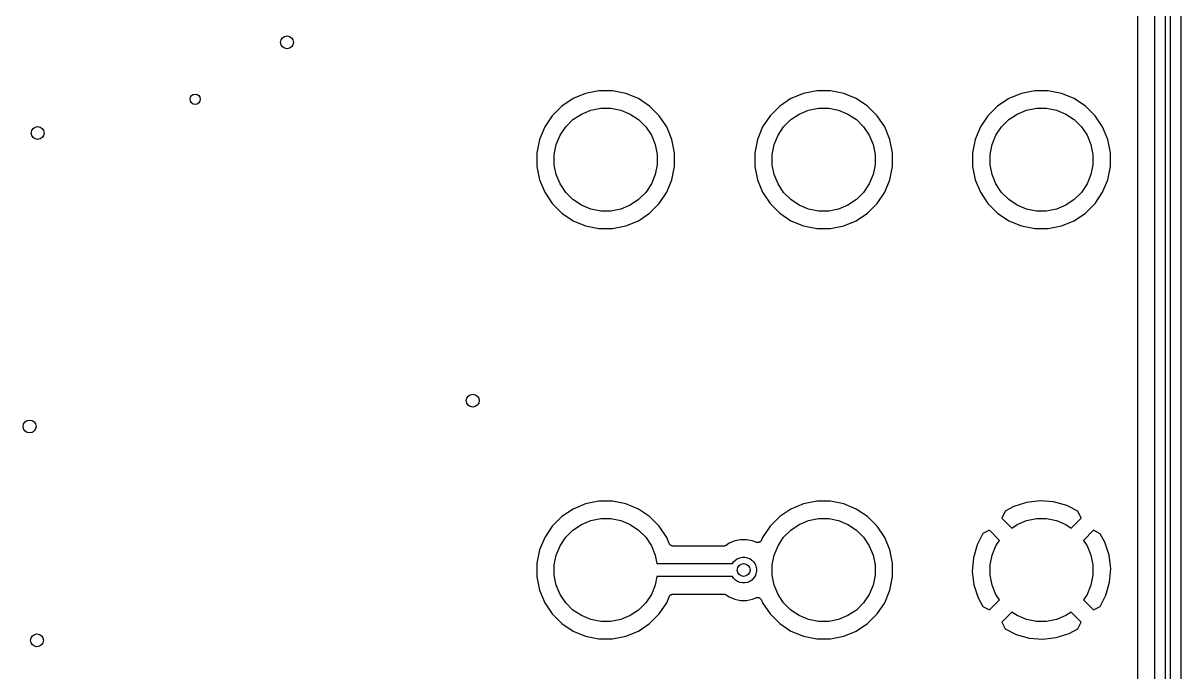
# Model space of a CAD drawing. Extents: x -66 to 211, y -177 to 13.
# Drawn here: x 121.48 to 155.22, y -87.55 to -68.64 of the extents above; entities that cross this region are included whole.
import ezdxf

# ---------------------------------------------------------------- set-up
doc = ezdxf.new("R2010")
doc.units = 0
doc.layers.add('BLACK', color=7, linetype='CONTINUOUS')

msp = doc.modelspace()

# ---------------------------------------------------------------- linework, layer by layer
at = {"layer": 'BLACK', "linetype": 'CONTINUOUS'}
for p, q in [((154.912, -117.046), (154.912, -53.205)), ((155.217, -53.1494), (155.217, -117.101)), ((154.762, -53.9645), (154.762, -97.3503)), ((153.949, -54.2832), (153.949, -97.0316)), ((154.457, -97.2946), (154.457, -54.0202)), ((137.504, -70.8385), (137.175, -71.0583)), ((137.87, -70.6872), (137.504, -70.8385)), ((138.258, -70.61), (137.87, -70.6872)), ((138.653, -70.61), (138.258, -70.61)), ((139.041, -70.6872), (138.653, -70.61)), ((139.407, -70.8385), (139.041, -70.6872)), ((139.735, -71.0583), (139.407, -70.8385)), ((143.854, -70.8385), (143.525, -71.0583)), ((144.22, -70.6872), (143.854, -70.8385)), ((144.608, -70.61), (144.22, -70.6872)), ((145.003, -70.61), (144.608, -70.61)), ((145.391, -70.6872), (145.003, -70.61)), ((145.757, -70.8385), (145.391, -70.6872)), ((146.085, -71.0583), (145.757, -70.8385)), ((150.204, -70.8385), (149.875, -71.0583)), ((150.57, -70.6872), (150.204, -70.8385)), ((150.958, -70.61), (150.57, -70.6872)), ((151.353, -70.61), (150.958, -70.61)), ((151.741, -70.6872), (151.353, -70.61)), ((152.107, -70.8385), (151.741, -70.6872)), ((152.435, -71.0583), (152.107, -70.8385)), ((137.175, -71.0583), (136.896, -71.338)), ((137.745, -71.2887), (138.018, -71.1756)), ((138.018, -71.1756), (138.308, -71.118)), ((138.308, -71.118), (138.603, -71.118)), ((138.603, -71.118), (138.893, -71.1756)), ((138.893, -71.1756), (139.166, -71.2887)), ((140.015, -71.338), (139.735, -71.0583)), ((143.525, -71.0583), (143.246, -71.338)), ((144.095, -71.2887), (144.368, -71.1756)), ((144.368, -71.1756), (144.658, -71.118)), ((144.658, -71.118), (144.953, -71.118)), ((144.953, -71.118), (145.243, -71.1756)), ((145.243, -71.1756), (145.516, -71.2887)), ((146.365, -71.338), (146.085, -71.0583)), ((149.875, -71.0583), (149.596, -71.338)), ((150.445, -71.2887), (150.718, -71.1756)), ((150.718, -71.1756), (151.008, -71.118)), ((151.008, -71.118), (151.303, -71.118)), ((151.303, -71.118), (151.593, -71.1756)), ((151.593, -71.1756), (151.866, -71.2887)), ((152.715, -71.338), (152.435, -71.0583)), ((136.896, -71.338), (136.676, -71.6669)), ((137.29, -71.6618), (137.499, -71.4529)), ((137.499, -71.4529), (137.745, -71.2887)), ((139.166, -71.2887), (139.412, -71.4529)), ((139.412, -71.4529), (139.621, -71.6618)), ((140.235, -71.6669), (140.015, -71.338)), ((143.246, -71.338), (143.026, -71.6669)), ((143.64, -71.6618), (143.849, -71.4529)), ((143.849, -71.4529), (144.095, -71.2887)), ((145.516, -71.2887), (145.762, -71.4529)), ((145.762, -71.4529), (145.971, -71.6618)), ((146.585, -71.6669), (146.365, -71.338)), ((149.596, -71.338), (149.376, -71.6669)), ((149.99, -71.6618), (150.199, -71.4529)), ((150.199, -71.4529), (150.445, -71.2887)), ((151.866, -71.2887), (152.112, -71.4529)), ((152.112, -71.4529), (152.321, -71.6618)), ((152.935, -71.6669), (152.715, -71.338)), ((136.676, -71.6669), (136.525, -72.0323)), ((137.126, -71.9075), (137.29, -71.6618)), ((139.621, -71.6618), (139.785, -71.9075)), ((140.386, -72.0323), (140.235, -71.6669)), ((143.026, -71.6669), (142.875, -72.0323)), ((143.476, -71.9075), (143.64, -71.6618)), ((145.971, -71.6618), (146.135, -71.9075)), ((146.736, -72.0323), (146.585, -71.6669)), ((149.376, -71.6669), (149.225, -72.0323)), ((149.826, -71.9075), (149.99, -71.6618)), ((152.321, -71.6618), (152.485, -71.9075)), ((153.086, -72.0323), (152.935, -71.6669)), ((136.525, -72.0323), (136.447, -72.4202)), ((136.955, -72.4703), (137.013, -72.1805)), ((137.013, -72.1805), (137.126, -71.9075)), ((139.785, -71.9075), (139.898, -72.1805)), ((139.898, -72.1805), (139.955, -72.4703)), ((140.463, -72.4202), (140.386, -72.0323)), ((142.875, -72.0323), (142.797, -72.4202)), ((143.305, -72.4703), (143.363, -72.1805)), ((143.363, -72.1805), (143.476, -71.9075)), ((146.135, -71.9075), (146.248, -72.1805)), ((146.248, -72.1805), (146.305, -72.4703)), ((146.813, -72.4202), (146.736, -72.0323)), ((149.225, -72.0323), (149.147, -72.4202)), ((149.655, -72.4703), (149.713, -72.1805)), ((149.713, -72.1805), (149.826, -71.9075)), ((152.485, -71.9075), (152.598, -72.1805)), ((152.598, -72.1805), (152.655, -72.4703)), ((153.163, -72.4202), (153.086, -72.0323)), ((136.447, -72.4202), (136.447, -72.8158)), ((136.955, -72.7657), (136.955, -72.4703)), ((139.955, -72.4703), (139.955, -72.7657)), ((140.463, -72.8158), (140.463, -72.4202)), ((142.797, -72.4202), (142.797, -72.8158)), ((143.305, -72.7657), (143.305, -72.4703)), ((146.305, -72.4703), (146.305, -72.7657)), ((146.813, -72.8158), (146.813, -72.4202)), ((149.147, -72.4202), (149.147, -72.8158)), ((149.655, -72.7657), (149.655, -72.4703)), ((152.655, -72.4703), (152.655, -72.7657)), ((153.163, -72.8158), (153.163, -72.4202)), ((136.447, -72.8158), (136.525, -73.2037)), ((137.013, -73.0555), (136.955, -72.7657)), ((139.955, -72.7657), (139.898, -73.0555)), ((140.386, -73.2037), (140.463, -72.8158)), ((142.797, -72.8158), (142.875, -73.2037)), ((143.363, -73.0555), (143.305, -72.7657)), ((146.305, -72.7657), (146.248, -73.0555)), ((146.736, -73.2037), (146.813, -72.8158)), ((149.147, -72.8158), (149.225, -73.2037)), ((149.713, -73.0555), (149.655, -72.7657)), ((152.655, -72.7657), (152.598, -73.0555)), ((153.086, -73.2037), (153.163, -72.8158)), ((136.525, -73.2037), (136.676, -73.5691)), ((137.126, -73.3285), (137.013, -73.0555)), ((139.898, -73.0555), (139.785, -73.3285)), ((140.235, -73.5691), (140.386, -73.2037)), ((142.875, -73.2037), (143.026, -73.5691)), ((143.476, -73.3285), (143.363, -73.0555)), ((146.248, -73.0555), (146.135, -73.3285)), ((146.585, -73.5691), (146.736, -73.2037)), ((149.225, -73.2037), (149.376, -73.5691)), ((149.826, -73.3285), (149.713, -73.0555)), ((152.598, -73.0555), (152.485, -73.3285)), ((152.935, -73.5691), (153.086, -73.2037)), ((137.29, -73.5742), (137.126, -73.3285)), ((139.785, -73.3285), (139.621, -73.5742)), ((143.64, -73.5742), (143.476, -73.3285)), ((146.135, -73.3285), (145.971, -73.5742)), ((149.99, -73.5742), (149.826, -73.3285)), ((152.485, -73.3285), (152.321, -73.5742)), ((136.676, -73.5691), (136.896, -73.898)), ((137.499, -73.7831), (137.29, -73.5742)), ((137.745, -73.9473), (137.499, -73.7831)), ((139.412, -73.7831), (139.166, -73.9473)), ((139.621, -73.5742), (139.412, -73.7831)), ((140.015, -73.898), (140.235, -73.5691)), ((143.026, -73.5691), (143.246, -73.898)), ((143.849, -73.7831), (143.64, -73.5742)), ((144.095, -73.9473), (143.849, -73.7831)), ((145.762, -73.7831), (145.516, -73.9473)), ((145.971, -73.5742), (145.762, -73.7831)), ((146.365, -73.898), (146.585, -73.5691)), ((149.376, -73.5691), (149.596, -73.898)), ((150.199, -73.7831), (149.99, -73.5742)), ((150.445, -73.9473), (150.199, -73.7831)), ((152.112, -73.7831), (151.866, -73.9473)), ((152.321, -73.5742), (152.112, -73.7831)), ((152.715, -73.898), (152.935, -73.5691)), ((136.896, -73.898), (137.175, -74.1777)), ((137.175, -74.1777), (137.504, -74.3975)), ((138.018, -74.0604), (137.745, -73.9473)), ((138.308, -74.118), (138.018, -74.0604)), ((138.603, -74.118), (138.308, -74.118)), ((138.893, -74.0604), (138.603, -74.118)), ((139.166, -73.9473), (138.893, -74.0604)), ((139.407, -74.3975), (139.735, -74.1777)), ((139.735, -74.1777), (140.015, -73.898)), ((143.246, -73.898), (143.525, -74.1777)), ((143.525, -74.1777), (143.854, -74.3975)), ((144.368, -74.0604), (144.095, -73.9473)), ((144.658, -74.118), (144.368, -74.0604)), ((144.953, -74.118), (144.658, -74.118)), ((145.243, -74.0604), (144.953, -74.118)), ((145.516, -73.9473), (145.243, -74.0604)), ((145.757, -74.3975), (146.085, -74.1777)), ((146.085, -74.1777), (146.365, -73.898)), ((149.596, -73.898), (149.875, -74.1777)), ((149.875, -74.1777), (150.204, -74.3975)), ((150.718, -74.0604), (150.445, -73.9473)), ((151.008, -74.118), (150.718, -74.0604)), ((151.303, -74.118), (151.008, -74.118)), ((151.593, -74.0604), (151.303, -74.118)), ((151.866, -73.9473), (151.593, -74.0604)), ((152.107, -74.3975), (152.435, -74.1777)), ((152.435, -74.1777), (152.715, -73.898)), ((137.504, -74.3975), (137.87, -74.5488)), ((137.87, -74.5488), (138.258, -74.626)), ((138.653, -74.626), (139.041, -74.5488)), ((139.041, -74.5488), (139.407, -74.3975)), ((143.854, -74.3975), (144.22, -74.5488)), ((144.22, -74.5488), (144.608, -74.626)), ((145.003, -74.626), (145.391, -74.5488)), ((145.391, -74.5488), (145.757, -74.3975)), ((150.204, -74.3975), (150.57, -74.5488)), ((150.57, -74.5488), (150.958, -74.626)), ((151.353, -74.626), (151.741, -74.5488)), ((151.741, -74.5488), (152.107, -74.3975)), ((138.258, -74.626), (138.653, -74.626)), ((144.608, -74.626), (145.003, -74.626)), ((150.958, -74.626), (151.353, -74.626)), ((137.87, -82.6512), (137.504, -82.8025)), ((138.258, -82.574), (137.87, -82.6512)), ((138.653, -82.574), (138.258, -82.574)), ((139.041, -82.6512), (138.653, -82.574)), ((139.407, -82.8025), (139.041, -82.6512)), ((144.22, -82.6512), (143.854, -82.8025)), ((144.608, -82.574), (144.22, -82.6512)), ((145.003, -82.574), (144.608, -82.574)), ((145.391, -82.6512), (145.003, -82.574)), ((145.757, -82.8025), (145.391, -82.6512)), ((150.722, -82.6113), (150.345, -82.7341)), ((151.115, -82.5647), (150.722, -82.6113)), ((151.509, -82.5956), (151.115, -82.5647)), ((151.89, -82.7028), (151.509, -82.5956)), ((137.504, -82.8025), (137.175, -83.0223)), ((139.735, -83.0223), (139.407, -82.8025)), ((143.854, -82.8025), (143.525, -83.0223)), ((146.085, -83.0223), (145.757, -82.8025)), ((150.095, -82.8676), (149.998, -83.065)), ((150.345, -82.7341), (150.095, -82.8676)), ((152.216, -82.8688), (151.89, -82.7028)), ((152.313, -83.065), (152.216, -82.8688)), ((136.896, -83.302), (136.676, -83.6309)), ((137.175, -83.0223), (136.896, -83.302)), ((137.499, -83.4169), (137.745, -83.2527)), ((137.745, -83.2527), (138.018, -83.1396)), ((138.018, -83.1396), (138.308, -83.082)), ((138.308, -83.082), (138.603, -83.082)), ((138.603, -83.082), (138.893, -83.1396)), ((138.893, -83.1396), (139.166, -83.2527)), ((139.166, -83.2527), (139.412, -83.4169)), ((140.015, -83.302), (139.735, -83.0223)), ((140.235, -83.6309), (140.015, -83.302)), ((143.246, -83.302), (143.026, -83.6309)), ((143.525, -83.0223), (143.246, -83.302)), ((143.849, -83.4169), (144.095, -83.2527)), ((144.095, -83.2527), (144.368, -83.1396)), ((144.368, -83.1396), (144.658, -83.082)), ((144.658, -83.082), (144.953, -83.082)), ((144.953, -83.082), (145.243, -83.1396)), ((145.243, -83.1396), (145.516, -83.2527)), ((145.516, -83.2527), (145.762, -83.4169)), ((146.243, -83.1801), (146.085, -83.0223)), ((146.365, -83.302), (146.243, -83.1801)), ((146.243, -83.1801), (146.243, -83.1801)), ((146.585, -83.6309), (146.365, -83.302)), ((149.998, -83.065), (150.289, -83.3567)), ((150.289, -83.3567), (150.445, -83.2527)), ((150.445, -83.2527), (150.718, -83.1396)), ((150.718, -83.1396), (151.008, -83.082)), ((151.008, -83.082), (151.303, -83.082)), ((151.303, -83.082), (151.593, -83.1396)), ((151.593, -83.1396), (151.866, -83.2527)), ((151.866, -83.2527), (152.022, -83.3567)), ((152.022, -83.3567), (152.313, -83.065)), ((136.676, -83.6309), (136.525, -83.9963)), ((137.126, -83.8715), (137.29, -83.6258)), ((137.29, -83.6258), (137.499, -83.4169)), ((139.412, -83.4169), (139.621, -83.6258)), ((139.621, -83.6258), (139.785, -83.8715)), ((140.307, -83.8051), (140.235, -83.6309)), ((143.026, -83.6309), (142.995, -83.7048)), ((143.476, -83.8715), (143.64, -83.6258)), ((143.64, -83.6258), (143.849, -83.4169)), ((145.762, -83.4169), (145.971, -83.6258)), ((145.971, -83.6258), (146.135, -83.8715)), ((146.736, -83.9963), (146.585, -83.6309)), ((149.442, -83.5211), (149.276, -83.8472)), ((149.638, -83.4242), (149.442, -83.5211)), ((149.93, -83.7159), (149.638, -83.4242)), ((152.672, -83.4242), (152.381, -83.7159)), ((152.87, -83.5218), (152.672, -83.4242)), ((153.003, -83.7716), (152.87, -83.5218)), ((136.525, -83.9963), (136.447, -84.3842)), ((137.013, -84.1445), (137.126, -83.8715)), ((139.785, -83.8715), (139.898, -84.1445)), ((140.313, -83.8156), (140.307, -83.8051)), ((140.318, -83.826), (140.313, -83.8156)), ((140.318, -83.8265), (140.318, -83.826)), ((140.319, -83.827), (140.318, -83.8265)), ((140.326, -83.8361), (140.319, -83.827)), ((140.334, -83.8454), (140.326, -83.8361)), ((140.334, -83.8457), (140.334, -83.8454)), ((140.334, -83.8461), (140.334, -83.8457)), ((140.344, -83.8537), (140.334, -83.8461)), ((140.353, -83.8613), (140.344, -83.8537)), ((140.353, -83.8616), (140.353, -83.8613)), ((140.354, -83.8619), (140.353, -83.8616)), ((140.364, -83.8675), (140.354, -83.8619)), ((140.374, -83.8732), (140.364, -83.8675)), ((140.375, -83.8734), (140.374, -83.8732)), ((140.375, -83.8737), (140.375, -83.8734)), ((140.387, -83.8772), (140.375, -83.8737)), ((140.398, -83.8807), (140.387, -83.8772)), ((140.399, -83.8808), (140.398, -83.8807)), ((140.399, -83.881), (140.399, -83.8808)), ((140.411, -83.8822), (140.399, -83.881)), ((140.423, -83.8835), (140.411, -83.8822)), ((140.424, -83.8835), (140.423, -83.8835)), ((141.891, -83.8835), (140.424, -83.8835)), ((140.424, -83.8835), (140.424, -83.8835)), ((140.424, -83.8835), (140.424, -83.8835)), ((140.424, -83.8835), (140.424, -83.8835)), ((141.903, -83.8824), (141.891, -83.8835)), ((141.914, -83.8814), (141.903, -83.8824)), ((141.915, -83.8812), (141.914, -83.8814)), ((141.916, -83.8811), (141.915, -83.8812)), ((141.927, -83.8777), (141.916, -83.8811)), ((141.938, -83.8745), (141.927, -83.8777)), ((141.939, -83.8741), (141.938, -83.8745)), ((141.94, -83.8739), (141.939, -83.8741)), ((141.95, -83.8685), (141.94, -83.8739)), ((141.96, -83.8631), (141.95, -83.8685)), ((141.961, -83.8623), (141.96, -83.8631)), ((141.962, -83.8621), (141.961, -83.8623)), ((141.961, -83.8623), (141.961, -83.8623)), ((141.961, -83.8623), (141.961, -83.8623)), ((142.055, -83.7995), (141.962, -83.8621)), ((142.216, -83.7329), (142.055, -83.7995)), ((142.387, -83.699), (142.216, -83.7329)), ((142.561, -83.699), (142.387, -83.699)), ((142.731, -83.7329), (142.561, -83.699)), ((142.829, -83.7736), (142.731, -83.7329)), ((142.841, -83.777), (142.829, -83.7736)), ((142.852, -83.7806), (142.841, -83.777)), ((142.853, -83.7806), (142.852, -83.7806)), ((142.853, -83.7808), (142.853, -83.7806)), ((142.865, -83.782), (142.853, -83.7808)), ((142.877, -83.7832), (142.865, -83.782)), ((142.878, -83.7832), (142.877, -83.7832)), ((142.877, -83.7832), (142.877, -83.7832)), ((142.89, -83.7821), (142.878, -83.7832)), ((142.902, -83.781), (142.89, -83.7821)), ((142.914, -83.7774), (142.902, -83.7809)), ((142.902, -83.7809), (142.902, -83.7809)), ((142.902, -83.7809), (142.902, -83.781)), ((142.925, -83.7741), (142.914, -83.7774)), ((142.926, -83.7739), (142.925, -83.7741)), ((142.937, -83.7681), (142.926, -83.7737)), ((142.926, -83.7737), (142.926, -83.7739)), ((142.947, -83.7626), (142.937, -83.7681)), ((142.948, -83.7624), (142.947, -83.7626)), ((142.957, -83.7546), (142.948, -83.7621)), ((142.948, -83.7621), (142.948, -83.7624)), ((142.967, -83.7471), (142.957, -83.7546)), ((142.975, -83.7373), (142.967, -83.7465)), ((142.967, -83.7465), (142.967, -83.7468)), ((142.967, -83.7468), (142.967, -83.7471)), ((142.983, -83.7282), (142.975, -83.7373)), ((142.989, -83.717), (142.983, -83.7274)), ((142.983, -83.7274), (142.983, -83.7278)), ((142.983, -83.7278), (142.983, -83.7282)), ((142.995, -83.7065), (142.989, -83.717)), ((142.995, -83.7048), (142.995, -83.7056)), ((142.995, -83.7056), (142.995, -83.7057)), ((142.995, -83.7057), (142.995, -83.7057)), ((142.995, -83.7057), (142.995, -83.7065)), ((143.363, -84.1445), (143.476, -83.8715)), ((146.135, -83.8715), (146.248, -84.1445)), ((146.813, -84.3842), (146.736, -83.9963)), ((149.276, -83.8472), (149.169, -84.2279)), ((149.713, -84.1445), (149.826, -83.8715)), ((149.826, -83.8715), (149.93, -83.7159)), ((152.381, -83.7159), (152.485, -83.8715)), ((152.485, -83.8715), (152.598, -84.1445)), ((153.126, -84.1489), (153.003, -83.7716)), ((136.955, -84.4343), (137.013, -84.1445)), ((139.898, -84.1445), (139.947, -84.3915)), ((142.15, -84.3915), (142.182, -84.343)), ((142.182, -84.343), (142.235, -84.2907)), ((142.235, -84.2907), (142.296, -84.2497)), ((142.296, -84.2497), (142.364, -84.2214)), ((142.364, -84.2214), (142.437, -84.207)), ((142.437, -84.207), (142.511, -84.207)), ((142.511, -84.207), (142.583, -84.2214)), ((142.583, -84.2214), (142.651, -84.2497)), ((142.651, -84.2497), (142.713, -84.2907)), ((142.713, -84.2907), (142.765, -84.343)), ((142.765, -84.343), (142.806, -84.4044)), ((143.305, -84.4343), (143.363, -84.1445)), ((146.248, -84.1445), (146.305, -84.4343)), ((149.169, -84.2279), (149.138, -84.6223)), ((149.655, -84.4343), (149.713, -84.1445)), ((152.598, -84.1445), (152.655, -84.4343)), ((153.173, -84.5417), (153.126, -84.1489)), ((136.447, -84.3842), (136.447, -84.7798)), ((136.955, -84.7297), (136.955, -84.4343)), ((139.947, -84.3915), (142.15, -84.3915)), ((142.806, -84.4044), (142.834, -84.4726)), ((142.834, -84.4726), (142.849, -84.5451)), ((142.849, -84.6189), (142.834, -84.6914)), ((142.849, -84.5451), (142.849, -84.6189)), ((143.305, -84.7297), (143.305, -84.4343)), ((146.305, -84.4343), (146.305, -84.7297)), ((146.813, -84.7798), (146.813, -84.3842)), ((149.138, -84.6223), (149.185, -85.0151)), ((149.655, -84.7297), (149.655, -84.4343)), ((152.655, -84.4343), (152.655, -84.7297)), ((153.142, -84.9361), (153.173, -84.5417)), ((136.447, -84.7798), (136.525, -85.1677)), ((137.013, -85.0195), (136.955, -84.7297)), ((137.126, -85.2925), (137.013, -85.0195)), ((139.898, -85.0195), (139.785, -85.2925)), ((139.947, -84.7725), (139.898, -85.0195)), ((142.15, -84.7725), (139.947, -84.7725)), ((142.182, -84.821), (142.15, -84.7725)), ((142.235, -84.8733), (142.182, -84.821)), ((142.296, -84.9143), (142.235, -84.8733)), ((142.364, -84.9426), (142.296, -84.9143)), ((142.437, -84.957), (142.364, -84.9426)), ((142.511, -84.957), (142.437, -84.957)), ((142.583, -84.9426), (142.511, -84.957)), ((142.651, -84.9143), (142.583, -84.9426)), ((142.713, -84.8733), (142.651, -84.9143)), ((142.765, -84.821), (142.713, -84.8733)), ((142.806, -84.7596), (142.765, -84.821)), ((142.834, -84.6914), (142.806, -84.7596)), ((143.363, -85.0195), (143.305, -84.7297)), ((143.476, -85.2925), (143.363, -85.0195)), ((146.248, -85.0195), (146.135, -85.2925)), ((146.305, -84.7297), (146.248, -85.0195)), ((146.736, -85.1677), (146.813, -84.7798)), ((149.185, -85.0151), (149.307, -85.3924)), ((149.713, -85.0195), (149.655, -84.7297)), ((149.826, -85.2925), (149.713, -85.0195)), ((152.598, -85.0195), (152.485, -85.2925)), ((152.655, -84.7297), (152.598, -85.0195)), ((153.035, -85.3168), (153.142, -84.9361)), ((136.525, -85.1677), (136.676, -85.5331)), ((137.29, -85.5382), (137.126, -85.2925)), ((139.785, -85.2925), (139.621, -85.5382)), ((140.235, -85.5331), (140.307, -85.3589)), ((140.307, -85.3583), (140.308, -85.3573)), ((140.307, -85.3589), (140.307, -85.3583)), ((140.307, -85.3583), (140.307, -85.3583)), ((140.307, -85.3583), (140.307, -85.3583)), ((140.308, -85.3573), (140.313, -85.3469)), ((140.313, -85.3469), (140.319, -85.3365)), ((140.319, -85.3361), (140.32, -85.3356)), ((140.319, -85.3365), (140.319, -85.3361)), ((140.32, -85.3356), (140.327, -85.3265)), ((140.327, -85.3265), (140.335, -85.3174)), ((140.335, -85.317), (140.336, -85.3166)), ((140.335, -85.3174), (140.335, -85.317)), ((140.336, -85.3166), (140.345, -85.3092)), ((140.345, -85.3092), (140.354, -85.3017)), ((140.354, -85.3017), (140.355, -85.3015)), ((140.355, -85.3011), (140.366, -85.2956)), ((140.355, -85.3015), (140.355, -85.3011)), ((140.366, -85.2956), (140.376, -85.2901)), ((140.376, -85.2901), (140.377, -85.2899)), ((140.377, -85.2897), (140.388, -85.2863)), ((140.377, -85.2899), (140.377, -85.2897)), ((140.388, -85.2863), (140.4, -85.2829)), ((140.4, -85.2829), (140.401, -85.2827)), ((140.4, -85.2829), (140.4, -85.2829)), ((140.401, -85.2827), (140.413, -85.2817)), ((140.413, -85.2817), (140.424, -85.2805)), ((140.424, -85.2805), (141.891, -85.2805)), ((141.891, -85.2805), (141.891, -85.2805)), ((141.891, -85.2805), (141.892, -85.2805)), ((141.892, -85.2805), (141.892, -85.2805)), ((141.892, -85.2805), (141.893, -85.2805)), ((141.893, -85.2805), (141.905, -85.2818)), ((141.905, -85.2818), (141.916, -85.283)), ((141.916, -85.283), (141.917, -85.2832)), ((141.917, -85.2832), (141.918, -85.2833)), ((141.918, -85.2833), (141.929, -85.2868)), ((141.929, -85.2868), (141.94, -85.2902)), ((141.94, -85.2902), (141.941, -85.2906)), ((141.941, -85.2906), (141.941, -85.2908)), ((141.941, -85.2908), (141.951, -85.2964)), ((141.951, -85.2964), (141.962, -85.3019)), ((141.962, -85.3019), (142.055, -85.3645)), ((142.055, -85.3645), (142.216, -85.4311)), ((143.64, -85.5382), (143.476, -85.2925)), ((146.135, -85.2925), (145.971, -85.5382)), ((146.585, -85.5331), (146.736, -85.1677)), ((149.93, -85.4481), (149.826, -85.2925)), ((152.485, -85.2925), (152.381, -85.4481)), ((152.869, -85.6429), (153.035, -85.3168)), ((136.676, -85.5331), (136.896, -85.862)), ((137.499, -85.7471), (137.29, -85.5382)), ((139.621, -85.5382), (139.412, -85.7471)), ((140.015, -85.862), (140.235, -85.5331)), ((142.216, -85.4311), (142.387, -85.465)), ((142.387, -85.465), (142.561, -85.465)), ((142.561, -85.465), (142.731, -85.4311)), ((142.731, -85.4311), (142.829, -85.3904)), ((142.829, -85.3904), (142.83, -85.3901)), ((142.83, -85.3901), (142.831, -85.3898)), ((142.83, -85.3901), (142.83, -85.3901)), ((142.83, -85.3901), (142.83, -85.3901)), ((142.831, -85.3898), (142.843, -85.3864)), ((142.843, -85.3864), (142.854, -85.383)), ((142.854, -85.383), (142.855, -85.3829)), ((142.854, -85.383), (142.854, -85.383)), ((142.855, -85.3829), (142.867, -85.3819)), ((142.867, -85.3819), (142.879, -85.3808)), ((142.879, -85.3808), (142.879, -85.3808)), ((142.879, -85.3808), (142.88, -85.3808)), ((142.88, -85.3808), (142.891, -85.3821)), ((142.891, -85.3821), (142.903, -85.3833)), ((142.903, -85.3833), (142.904, -85.3834)), ((142.904, -85.3834), (142.904, -85.3835)), ((142.904, -85.3835), (142.915, -85.3871)), ((142.915, -85.3871), (142.927, -85.3906)), ((142.927, -85.3906), (142.927, -85.3908)), ((142.927, -85.3908), (142.928, -85.3909)), ((142.928, -85.3909), (142.938, -85.3966)), ((142.938, -85.3966), (142.949, -85.4023)), ((142.949, -85.4023), (142.949, -85.4026)), ((142.949, -85.4026), (142.95, -85.4028)), ((142.95, -85.4028), (142.959, -85.4105)), ((142.959, -85.4105), (142.968, -85.4181)), ((142.968, -85.4181), (142.968, -85.4185)), ((142.968, -85.4185), (142.969, -85.4187)), ((142.969, -85.4187), (142.976, -85.428)), ((142.976, -85.428), (142.984, -85.4373)), ((142.984, -85.4373), (142.984, -85.4377)), ((142.984, -85.4377), (142.984, -85.438)), ((142.984, -85.438), (142.99, -85.4485)), ((142.99, -85.4485), (142.995, -85.4592)), ((142.995, -85.4592), (143.026, -85.5331)), ((143.026, -85.5331), (143.246, -85.862)), ((143.849, -85.7471), (143.64, -85.5382)), ((145.971, -85.5382), (145.762, -85.7471)), ((146.365, -85.862), (146.585, -85.5331)), ((149.307, -85.3924), (149.441, -85.6422)), ((149.441, -85.6422), (149.638, -85.7398)), ((149.638, -85.7398), (149.93, -85.4481)), ((152.381, -85.4481), (152.672, -85.7398)), ((152.672, -85.7398), (152.869, -85.6429)), ((136.896, -85.862), (137.175, -86.1417)), ((137.745, -85.9113), (137.499, -85.7471)), ((138.018, -86.0244), (137.745, -85.9113)), ((138.308, -86.082), (138.018, -86.0244)), ((138.893, -86.0244), (138.603, -86.082)), ((139.166, -85.9113), (138.893, -86.0244)), ((139.412, -85.7471), (139.166, -85.9113)), ((139.735, -86.1417), (140.015, -85.862)), ((143.246, -85.862), (143.525, -86.1417)), ((144.095, -85.9113), (143.849, -85.7471)), ((144.368, -86.0244), (144.095, -85.9113)), ((144.658, -86.082), (144.368, -86.0244)), ((145.243, -86.0244), (144.953, -86.082)), ((145.516, -85.9113), (145.243, -86.0244)), ((145.762, -85.7471), (145.516, -85.9113)), ((146.085, -86.1417), (146.243, -85.9839)), ((146.243, -85.9838), (146.365, -85.862)), ((146.243, -85.9839), (146.243, -85.9838)), ((150.289, -85.8073), (149.998, -86.099)), ((150.445, -85.9113), (150.289, -85.8073)), ((150.718, -86.0244), (150.445, -85.9113)), ((151.008, -86.082), (150.718, -86.0244)), ((151.593, -86.0244), (151.303, -86.082)), ((151.866, -85.9113), (151.593, -86.0244)), ((152.022, -85.8073), (151.866, -85.9113)), ((152.313, -86.099), (152.022, -85.8073)), ((137.175, -86.1417), (137.504, -86.3615)), ((137.504, -86.3615), (137.87, -86.5128)), ((138.603, -86.082), (138.308, -86.082)), ((139.041, -86.5128), (139.407, -86.3615)), ((139.407, -86.3615), (139.735, -86.1417)), ((143.525, -86.1417), (143.854, -86.3615)), ((143.854, -86.3615), (144.22, -86.5128)), ((144.953, -86.082), (144.658, -86.082)), ((145.391, -86.5128), (145.757, -86.3615)), ((145.757, -86.3615), (146.085, -86.1417)), ((149.998, -86.099), (150.095, -86.2952)), ((150.095, -86.2952), (150.421, -86.4612)), ((151.303, -86.082), (151.008, -86.082)), ((151.966, -86.4299), (152.216, -86.2964)), ((152.216, -86.2964), (152.313, -86.099)), ((137.87, -86.5128), (138.258, -86.59)), ((138.258, -86.59), (138.653, -86.59)), ((138.653, -86.59), (139.041, -86.5128)), ((144.22, -86.5128), (144.608, -86.59)), ((144.608, -86.59), (145.003, -86.59)), ((145.003, -86.59), (145.391, -86.5128)), ((150.421, -86.4612), (150.801, -86.5684)), ((150.801, -86.5684), (151.196, -86.5993)), ((151.196, -86.5993), (151.588, -86.5527)), ((151.588, -86.5527), (151.966, -86.4299))]:
    msp.add_line(p, q, dxfattribs=at)
at = {"layer": 'BLACK'}
for centre, radius in [((129.167, -69.1998), 0.1875), ((126.489, -70.8584), 0.15), ((121.897, -71.8439), 0.1875), ((134.579, -79.6442), 0.1875), ((121.663, -80.3961), 0.1875), ((142.474, -84.582), 0.1875), ((121.879, -86.6292), 0.1875)]:
    msp.add_circle(centre, radius, dxfattribs=at)

doc.saveas('drawing.dxf')
